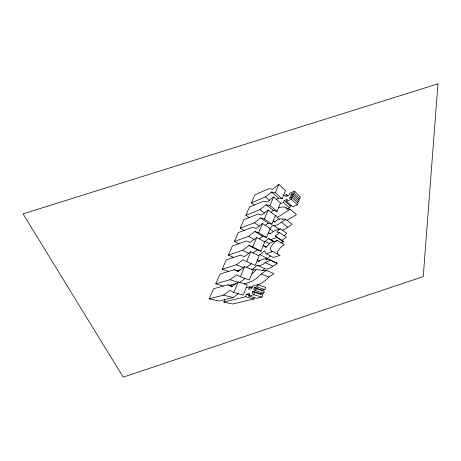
<?xml version="1.0" encoding="UTF-8"?>
<svg xmlns="http://www.w3.org/2000/svg" width="461" height="461" viewBox="0 0 461 461"><rect width="100%" height="100%" fill="white"/><g stroke="black" fill="none" stroke-linecap="round" stroke-linejoin="round"><path stroke-width="0.69" d="M224.835 299.61L223.798 302.064L245.523 296.763L246.537 294.239L249.724 293.45L248.715 295.985L256.996 298.267L261.981 297.091L262.816 294.919L254.72 292.476L252.086 293.127L252.807 291.312L255.544 290.62L263.594 293.133L264.297 291.3L256.293 288.719L253.562 289.416L254.276 287.612L256.898 286.932L264.868 289.583L265.686 287.445L257.774 284.714L252.674 286.045L251.683 288.54L248.496 289.358L249.493 286.88L252.023 287.687M280.173 203.774L283.4 202.488L284.218 200.449L287.295 199.21L286.477 201.255L292.591 206.712L297.391 204.863L298.071 203.099L292.124 197.469L289.589 198.489L290.171 197.02L292.804 195.96L293.403 194.421L299.287 200.143L298.716 201.636L297.161 202.241M298.405 199.29L299.736 198.766L300.405 197.026L294.585 191.211L289.675 193.234L288.874 195.251L285.803 196.501L286.609 194.496L287.86 195.66M260.736 294.291L260.932 293.778L263.594 293.133M262.153 290.609L262.303 290.217L264.868 289.583M223.798 302.064L232.632 304.012L253.878 299.005L254.443 297.564M287.203 208.793L289.589 207.871L290.361 205.894L291.277 205.537M248.715 295.985L253.827 294.735L254.72 292.476M256.898 286.932L257.774 284.714M286.477 201.255L291.404 199.29L292.124 197.469M293.403 194.421L290.776 195.493L291.352 194.035L293.882 193.003L294.585 191.211M255.544 290.62L256.293 288.719M228.374 255.14L242.578 250.352L248.957 245.459L257.215 249.747L260.966 251.199L264.689 242.013L256.719 237.398L250.271 242.348L246.572 240.976L232.407 245.978L228.374 255.14L233.618 257.394M234.39 241.466L248.537 236.366L254.852 231.468L262.753 236.239L266.516 237.496L270.123 228.587L262.505 223.499L256.126 228.454L252.403 227.29L238.297 232.586L234.39 241.466L238.838 243.708M240.221 228.212L254.311 222.819L260.563 217.915L268.123 223.136L271.898 224.202L275.396 215.569L268.112 210.032L261.796 214.999L258.062 214.019L244.013 219.592L240.221 228.212L244.053 230.425M245.88 215.35L259.906 209.686L266.101 204.782L273.333 210.418L277.119 211.311L280.513 202.932L273.546 196.985L267.294 201.953L263.542 201.157L249.557 206.989L245.88 215.35L249.211 217.529M251.372 202.869L265.334 196.951L271.466 192.047L278.392 198.074L282.184 198.806L285.48 190.67L278.813 184.337L272.624 189.298L268.861 188.676L254.939 194.749L251.372 202.869L254.293 205.012M233.796 292.47L238.176 281.942L247.303 284.927L243.212 295.04L233.796 292.47L230.074 290.292L223.487 295.132L209.15 298.837L213.587 288.759L227.895 284.794L232.459 286.16M240.331 276.773L244.566 266.596L253.285 270.163L249.32 279.954L240.331 276.773L236.579 274.848L230.062 279.712L215.765 283.803L220.058 274.047L234.326 269.708L238.372 271.229M246.647 261.594L250.744 251.758L259.076 255.867L255.238 265.346L242.872 259.912L236.424 264.793L222.173 269.241L226.328 259.791L240.544 255.112L244.226 256.696L250.744 251.758M260.966 251.199L252.755 246.917L256.719 237.398M266.516 237.496L258.673 232.713L262.505 223.499M271.898 224.202L264.395 218.963L268.112 210.032M277.119 211.311L269.944 205.641L273.546 196.985M282.184 198.806L275.315 192.727L278.813 184.337M230.736 285.647L231.019 284.99M258.2 284.858L264.124 281.446A23.517 14.233 -20.5 0 0 266.124 279.839L268.826 277.049L273.967 273.661L266.458 270.388L261.151 273.932L259.837 275.413A24.9 15.242 -20 0 1 256.068 278.68L255.123 279.349A20.405 12.435 -20.2 0 1 251.694 281.371L244.295 283.947M269.875 228.42L273.229 225.077A2.121 1.366 -23.3 0 0 273.442 225.279L278.997 229.157M273.258 220.842L274.399 222.179L275.084 221.539A9.721 6.241 -23.6 0 1 277.28 220.012L280.576 218.819L282.368 219.234L285.307 219.038L292.101 224.248L291.617 224.657A11.369 7.33 -24 0 1 289.122 226.345L286.782 227.849A9.439 6.062 -23.7 0 1 284.881 229.111L283.498 229.768A5.665 3.625 -23.7 0 1 282.259 230.137M251.452 269.414L253.21 268.896L257.123 265.046A2.841 1.74 -21.3 0 0 257.745 265.565L265.83 269.068L267.749 268.947L270.048 268.031A8.2 4.99 -21.7 0 0 272.416 266.331L274.387 265.352A10.13 6.183 -22 0 0 276.652 263.853L277.147 263.438A3.682 2.224 -22 0 0 276.733 263.156L268.158 259.22A4.696 2.864 -21.7 0 0 266.475 259.41A2.858 1.752 -21.6 0 0 265.939 258.949L263.727 258.846L260.811 260.027A8.747 5.325 -21.5 0 0 258.402 261.865L257.313 260.217M285.728 219.252L285.232 219.684A12.268 8.016 -23.8 0 1 282.656 221.447L280.49 222.819A9.883 6.431 -23.4 0 1 278.306 224.334L275.534 225.441L273.442 225.279M262.626 270.48L264.574 268.579M284.235 235.813L286.857 233.387L280.242 228.714L276.744 231.981L279.643 232.684L286.321 237.236L281.994 240.36L275.177 235.946L279.643 232.684M264.257 241.766L265.248 241.431L268.429 238.619L270.797 239.507L274.013 241.478M277.147 263.438L269.869 259.791L269.622 260.016A10.908 6.736 -21.6 0 1 267.322 261.618L265.202 262.626A8.788 5.405 -21.3 0 1 262.54 264.597L259.935 265.628L257.745 265.565M258.062 255.365L260.085 254.72L264.614 250.778L266.118 253.683L273.385 257.486L280.063 255.452L272.97 251.522A5.134 3.187 -22.6 0 1 271.656 251.107C268.901 249.205 271.529 245.465 273.223 243.771A17.305 10.661 -23.2 0 1 275.148 241.962L277.332 240.365L284.172 244.676L282.057 246.203A16.06 9.79 -23.4 0 0 280.202 247.937L277.874 251.36A8.252 5.059 -23.1 0 0 277.545 252.962L277.92 254.265M265.882 258.926L267.484 258.431L270.394 255.918M276.537 199.538L278.392 198.074M271.01 212.233L273.333 210.418M265.265 225.343L268.123 223.136M259.289 238.884L262.753 236.239M253.049 252.893L257.215 249.747M244.566 266.596L237.98 271.523L234.326 269.708M246.52 267.397L251.476 263.704M238.176 281.942L231.52 286.857L227.895 284.794M239.674 282.432L245.079 278.456M209.15 298.837L219.113 301.033L233.145 297.547L238.4 293.732M275.223 216.002L276.156 215.644L277.286 217.483L290.303 209.3L296.446 214.613L287.059 220.295M283.394 195.816L286.609 194.496M268.388 232.868L270.428 233.802M280.242 228.714L274.26 230.834L270.336 233.877L268.763 232.736M270.797 239.507L276.802 237.467L283.613 241.852L281.031 242.693M277.332 240.365L270.515 242.647L265.939 247.471L263.709 245.759L263.087 245.967M278.525 207.848C281.435 206.81 285.33 206.153 287.48 209.029M266.118 253.683L272.97 251.522M259.566 260.857L257.44 259.9M237.156 270.774L240.21 269.858M251.983 273.385L252.939 273.114L256.408 269.431L262.868 270.521L266.458 270.388M229.728 285.342L235.853 283.659M246.162 287.75L249.493 286.88M250.369 287.157L252.449 286.615M286.794 208.96L290.303 209.3M271.466 192.047L275.315 192.727M266.101 204.782L269.944 205.641M223.487 295.132L233.145 297.547M245.523 296.763L253.878 299.005M260.563 217.915L264.395 218.963M246.537 294.239L249.119 294.965M253.827 294.735L261.981 297.091M215.765 283.803L223.458 286.022M252.807 291.312L260.932 293.778M254.852 231.468L258.673 232.713M230.062 279.712L237.795 282.224M254.276 287.612L262.303 290.217M222.173 269.241L228.449 271.494M248.957 245.459L252.755 246.917M236.424 264.793L243.287 267.553M261.151 273.932L268.826 277.049M253.21 268.896L255.872 270.002M265.202 262.626L272.618 266.135M242.578 250.352L248.71 253.302M265.939 258.949L266.74 259.347M260.085 254.72L267.484 258.431M271.656 251.107L272.088 251.343M263.709 245.759L266.228 247.165M248.537 236.366L254.034 239.461M265.248 241.431L269.38 243.846M268.429 238.619L273.436 241.668M254.311 222.819L259.266 226.017M269.91 229.123L273.436 231.468M273.315 220.715L274.802 221.793M259.906 209.686L264.389 212.959M281.181 222.179L287.687 227.037M277.286 217.483L279.389 219.079M265.334 196.951L269.403 200.276M283.4 202.488L289.589 207.871M284.218 200.449L290.361 205.894M281.994 240.36L283.613 241.852M291.404 199.29L297.391 204.863M275.177 235.946L276.802 237.467M290.171 197.02L291.093 197.884M292.804 195.96L298.716 201.636M291.352 194.035L292.245 194.894M293.882 193.003L299.736 198.766M282.19 219.102A2.144 1.383 -23.7 0 1 282.339 219.246M269.449 259.508A3.579 2.184 -21.7 0 1 269.869 259.791M276.208 262.966A3.625 2.19 -22 0 1 276.733 263.156M286.045 207.796A5.457 3.579 -24.2 0 1 286.788 208.96M437.95 83.85L423.244 276.594L123.202 377.15L23.05 213.887L437.95 83.85"/></g></svg>
